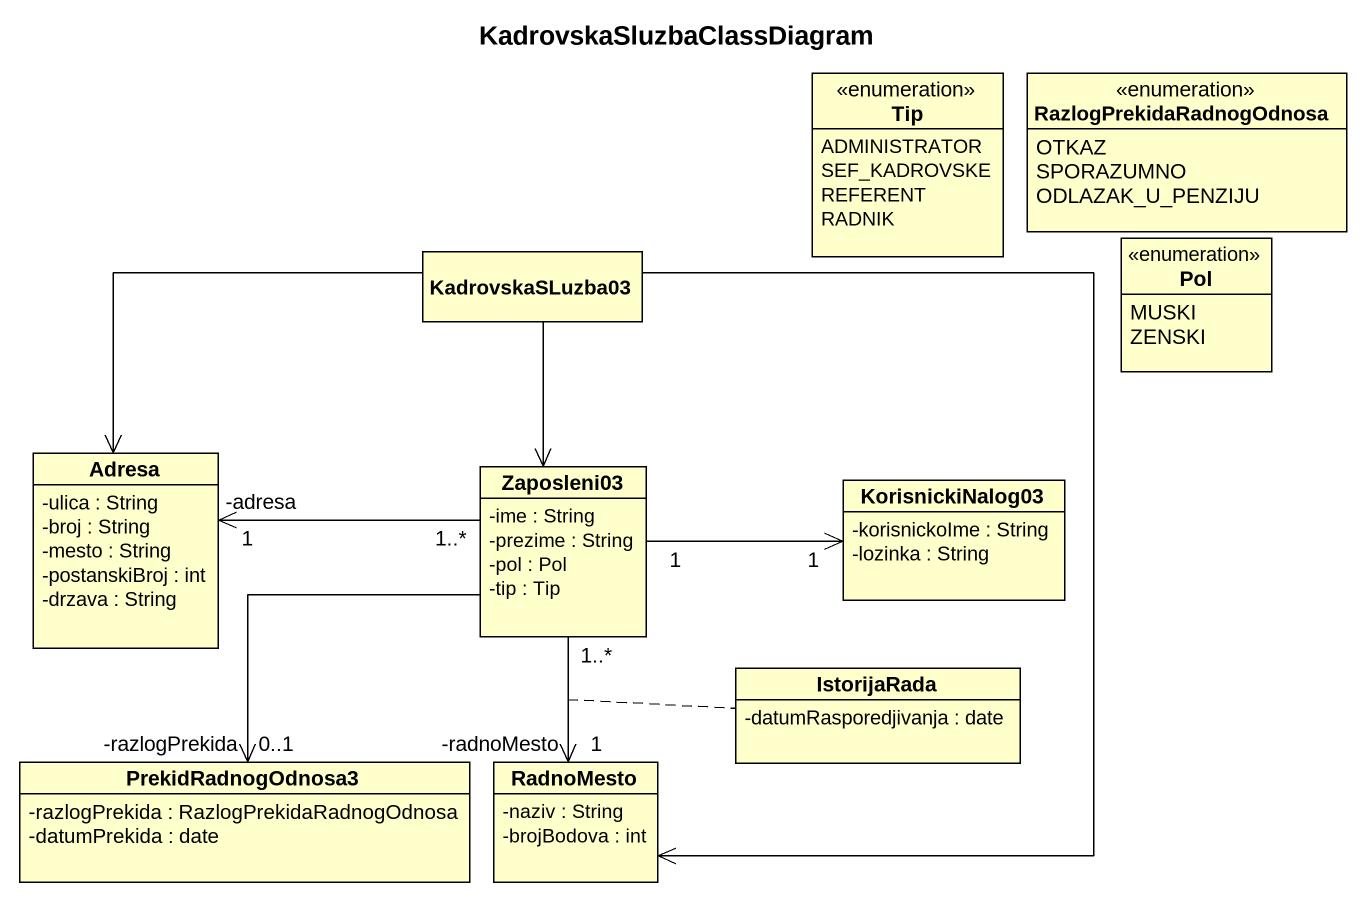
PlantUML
@startuml
title KadrovskaSluzbaClassDiagram
hide circle
hide empty members
skinparam classAttributeIconSize 0
enum Tip {
  ADMINISTRATOR
  SEF_KADROVSKE
  REFERENT
  RADNIK
}
enum RazlogPrekidaRadnogOdnosa {
  OTKAZ
  SPORAZUMNO
  ODLAZAK_U_PENZIJU
}
class KadrovskaSLuzba03
enum Pol {
  MUSKI
  ZENSKI
}
class Adresa {
  -ulica : String
  -broj : String
  -mesto : String
  -postanskiBroj : int
  -drzava : String
}
class Zaposleni03 {
  -ime : String
  -prezime : String
  -pol : Pol
  -tip : Tip
}
class KorisnickiNalog03 {
  -korisnickoIme : String
  -lozinka : String
}
class IstorijaRada {
  -datumRasporedjivanja : date
}
class PrekidRadnogOdnosa3 {
  -razlogPrekida : RazlogPrekidaRadnogOdnosa
  -datumPrekida : date
}
class RadnoMesto {
  -naziv : String
  -brojBodova : int
}
KadrovskaSLuzba03 --> Adresa
KadrovskaSLuzba03 --> Zaposleni03
KadrovskaSLuzba03 --> RadnoMesto
Zaposleni03 "1..*" -left-> "1\n-adresa" Adresa
Zaposleni03 "1" -right-> "1" KorisnickiNalog03
Zaposleni03 --> "-razlogPrekida\n0..1" PrekidRadnogOdnosa3
Zaposleni03 "1..*" --> "-radnoMesto\n1" RadnoMesto
(Zaposleni03, RadnoMesto) .. IstorijaRada
@enduml
